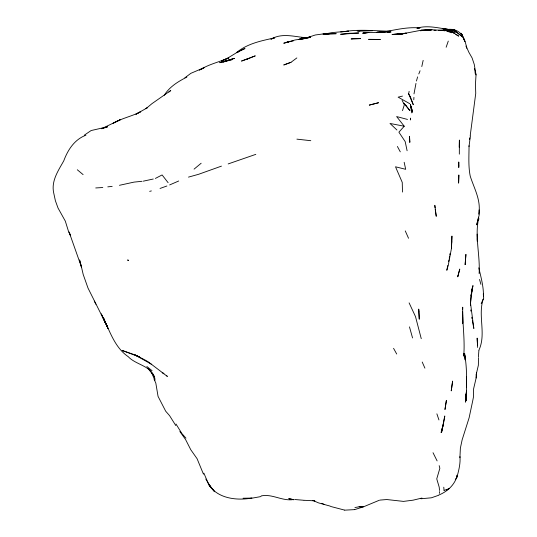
<?xml version="1.0" encoding="UTF-8"?>
<svg xmlns="http://www.w3.org/2000/svg" width="537" height="537" viewBox="0 0 537 537"><rect width="100%" height="100%" fill="white"/><g stroke="black" fill="none" stroke-linecap="round" stroke-linejoin="round"><path stroke-width="0.81" d="M462.679 316.998L462.679 323.059L462.632 312.172M470.472 305.412L470.949 295.847L472.949 285.704L470.949 295.847M479.118 273.555C480.219 255.686 474.977 237.864 478.266 220.096L478.89 219.13L478.568 217.163L476.722 224.815L479.252 214.686L479.152 209.947M462.672 323.717L462.626 312.031M459.33 154.146L459.39 140.05L459.209 147.219M451.469 248.349L451.946 236.179L451.469 248.349L448.308 265.023L446.811 270.292L447.811 265.486M439.4 493.355L439.474 491.577M456.913 475.198L456.812 477.574C458.685 470.781 460.592 463.686 459.961 456.578M462.632 309.124L462.719 307.218C462.344 323.522 465.102 339.78 463.72 356.098L463.706 353.494M459.914 457.719L460.377 448.12L462.142 439.816L469.096 417.867L472.681 400.998L473.433 397.152L473.54 389.117L476.144 377.967L476.554 372.416L476.144 377.967M478.722 214.209C481.36 200.549 474.205 188.648 470.237 176.163C468.204 166.161 469.036 155.898 469.043 145.769M416.866 28.213C427.808 24.809 439.232 28.347 450.181 29.642L442.844 28.776L454.617 30.132L447.308 29.428C460.209 28.025 464.633 36.952 466.734 48.142L466.103 46.061L468.835 52.237L472.104 57.983L474.258 64.413L476.024 74.925L475.453 84.255L475.742 93.411L470.197 135.727M413.779 99.781L413.933 97.351M475.084 73.254L475.205 71.616M478.42 356.87L478.89 350.392M414 93.874L415.967 83.41M469.002 146.514L470.372 136.109M451.375 244.765L451.785 241.657M483.172 299.223C477.742 315.937 486.381 333.947 478.964 350.064M449.247 258.27L449.516 256.666M449.784 255.055L450.06 253.451M469.58 139.372L469.828 137.915M423.156 60.372L421.8 66.568M408.644 93.834L410.449 96.982L413.268 104.688L408.644 93.834L409.134 91.344M448.643 261.479L448.979 259.874M476.071 375.048L478.36 365.274L478.494 357.689M471.835 289.866L472.526 286.939L470.479 302.942L473.842 328.496L472.338 320.3M416.43 81.02L417.632 76.892M446.146 47.243L448.281 41.101M402.495 110.649L404.341 104.775L402.112 100.332M418.8 73.958L420.062 70.783M457.175 475.695C454.664 485.045 447.22 491.697 438.461 495.195M481.206 303.647L483.703 298.075L483.28 293.853M407.489 119.442L396.621 116.556L404.24 126.229L398.89 132.176L405.18 141.587L407.106 150.749M164.241 95.317C169.457 86.779 178.17 81.523 186.863 77.08M237.562 52.613L238.69 51.398L245.006 48.498L236.548 52.572C247.47 43.484 261.351 40.799 274.79 37.838L270.903 39.188C282.912 32.153 295.988 37.415 308.634 37.879M455.302 479.293L456.497 478.205M194.079 169.135L201.16 163.235M168.887 92.042L170.773 90.505L151.911 103.688L145.896 108.722L147.151 107.863L136.109 114.133M184.869 77.818L190.857 73.321L204.302 67.588L201.509 69.192M290.96 62.326L283.865 64.937L290.96 62.326L296.84 57.929M84.322 135.163L91.115 130.545L107.642 126.779L102.312 128.672M412.027 111.931L412.544 111.582L410.342 104.373L411.691 110.421M199.328 70.253C208.302 64.333 219.083 62.138 228.849 57.862L221.432 61.023L227.775 58.056L238.69 51.398L236.548 52.572M85.913 135.196C74.421 139.553 67.837 149.89 63.742 160.885C58.285 170.625 51.129 180.935 53.666 192.736L55.385 200.71L58.03 208.027L65.326 221.143L68.488 231.34L70.589 235.743L69.092 232.018L81.503 267.164L83.208 274.514L88.008 288.08L107.105 326.207L101.251 313.89L104.178 320.086M446.395 490.214L448.502 489.053M135.995 114.22L140.741 111.689C131.887 116.361 121.879 118.207 113.206 123.195M155.381 178.432L162.1 174.934L168.121 182.701M113.179 123.228L120.254 119.751L101.48 128.759M354.917 507.546L359.092 506.8L363.63 506.767L379.142 500.316M169.638 184.936L178.7 180.996M248.45 58.593L255.27 55.861L241.482 61.077L248.45 58.593L246.013 59.547M255.807 154.354L228.178 163.926M354.749 509.6L363.63 506.767M160.033 188.453L166.879 186.003M438.138 495.456L431.359 497.806L420.974 498.759M324.878 34.006L331.873 32.616L348.513 31.146L340.633 31.992M444.025 490.415L449.657 488.489M324.489 34.12L326.402 33.482L324.12 34.026M221.466 166.121L198.562 174.31L188.48 177.116M299.122 39.443L310.467 37.013L300.613 38.852L303.043 38.557M299.049 39.436L310.467 37.013M289.094 41.812L283.744 43.222L294.954 39.993L306.701 38.181L302.875 38.899M149.675 191.353L151.374 190.924M402.495 96.096L398.145 97.157L409.751 103.688M421.961 498.054L413.047 500.182L403.495 501.397L386.815 499.538L379.753 500.108M260.935 496.571L252.544 498.074L243.046 498.242M143.339 181.15L153.267 179.029M300.613 38.852L309.762 37.127M299.821 39.476L301.351 39.188M119.442 185.305L134.082 182.103L142.083 181.291M289.859 41.611L291.504 41.309L286.953 42.034L293.195 40.987M404.824 33.589L406.388 33.301M420.471 30.817L422.035 30.549M387.358 32.515L391.077 31.925L381.122 32.522L369.818 32.401L362.616 33.213L368.845 32.522L363.361 32.965L364.845 33.019M343.969 31.623C359.293 29.085 374.933 30.911 390.352 31.24M326.691 34.099L329.872 33.643L322.979 34.026L336.209 33.703L322.489 34.019L315.279 34.986L305.62 38.187L310.198 37.207L299.545 39.12L304.304 38.597M251.887 498.041C236.595 500.887 216.814 498.511 208.282 483.83L214.572 491.691L208.282 483.83M107.789 186.863L112.173 186.359M397.883 34.193L392.017 34.469L406.194 33.166L401.522 33.992L419.632 30.535L431.949 29.77L446.227 30.589L452.335 31.958L458.645 36.12L455.873 34.375M403.26 33.757L399.394 34.099M417.685 28.206L420.028 27.964C407.919 26.79 396.091 29.696 384.291 31.844L386.559 31.636M388.828 31.421L390.339 31.287M357.817 30.904L360.186 30.703L357.904 30.878M261.197 495.913C272.286 493.597 282.234 501.343 293.35 499.564L288.745 498.645L293.914 499.799M397.474 34.113L402.837 33.683L393.554 34.415L394.849 34.375M357.139 30.891L372.631 30.663L358.971 30.884M423.646 30.354L431.949 29.77L421.035 30.2L430.312 30.173M95.734 187.95L102.795 187.527M308.473 37.637L301.418 38.04L304.627 37.966M344.794 510.15L354.615 509.626M441.179 30.347L444.676 30.206M438.299 30.334L448.952 30.005L456.819 32.139L454.389 31.75M294.746 499.517L303.781 500.269M359.092 506.8L362.569 506.774M433.923 30.307L436.057 30.341M304.123 500.289L314.857 500.853L312.735 500.403L318.649 502.921L330.295 506.149M425.834 29.998L430.755 30.193M296.901 139.143L310.789 140.694M443.408 30.602L445.032 30.844M446.656 31.092L452.335 31.958L448.106 30.012L454.228 32.851L448.952 30.005L454.49 33.495M404.24 126.229L389.99 123.45L396.924 130.001M330.745 506.485L344.667 510.123M447.704 31.381L451.328 32.77M321.885 503.317L324.643 504.646M143.648 359.26L134.948 354.903L122.154 350.46L139.734 357.045L134.948 354.903L151.703 364.401M144.346 359.622L147.158 361.173M155.059 379.464C152.488 365.616 136.378 365.402 128.215 356.669C115.059 347.728 110.119 332.101 103.607 318.421L108.018 328.49L103.607 318.421M147.863 361.562L163.892 373.765L162.201 372.497M163.067 373.141L167.383 376.471L166.403 375.303M456.222 31.925L453.651 29.931L462.652 36.905L461.974 34.442L460.994 33.247L462.424 36.248M457.511 32.918L462.652 36.905M146.829 366.489L152.065 370.705M77.301 169.766L83.107 174.619M185.943 438.145L181.868 433.534L175.988 424.002M147.87 368.248L154.381 376.618M179.848 431.479L185.607 439.581L190.756 449.697L197.086 458.712L203.469 474.184M151.803 372.993L154.904 380.498M205.819 479.078L211.115 487.724L208.208 483.293L203.879 473.151M175.787 425.552L169.585 415.658L165.691 411.201L158.053 396.373L155.817 383.103L154.092 379.203M437.105 460.907L433.023 452.718M393.561 348.332L396.702 354.011M397.393 146.467L400.293 151.837M94.29 301.123L95.908 304.251M409.1 302.868L415.504 316.615L421.256 338.679M463.136 37.751L464.928 41.497L461.974 34.442M405.26 230.897L408.543 238.274M102.366 316.226L105.124 322.442L103.574 318.152M422.21 362.025L424.908 368.147M436.883 413.832L438.944 419.954M409.463 326.872L412.557 337.948M479.541 279.448L480.904 284.355M80.422 263.17L81.51 267.191L79.583 259.948L80.208 262.365M439.172 465.646L439.863 468.284L436.749 478.89L439.212 487.18L439.521 490.476M474.419 68.548L476.024 74.925M404.166 162.275L405.683 169.303L395.507 166.792L402.247 182.392L402.488 192.065M478.796 267.842L478.809 267.882C480.984 277.361 483.777 286.845 483.407 296.686M410.449 96.982L410.718 98.224M471.728 317.239L472.036 318.736M470.707 309.95L470.855 311.064M462.666 316.508L462.626 314.608M435.057 207.705L434.829 205.309L436.252 216.324L435.218 209.302M443.784 487.207L444.018 490.227M465.928 394.057L466.183 400.85C466.418 386.096 467.472 370.355 464.787 355.152L465.149 359.871L464.673 353.655L464.68 355.179M477.507 344.989L477.151 338.109L477.588 347.446M477.151 234.112L477.319 241.415L477.265 238.623M466.539 380.834L466.586 387.009L466.525 376.605M458.779 165.705L458.779 167.383L458.779 162.12L458.779 165.705M458.853 175.102L458.618 182.989L458.853 175.102M409.805 141.708L409.785 142.446L409.523 136.297L409.805 141.708M409.275 126.759L409.275 126.759M465.915 254.478L465.136 264.634L465.915 254.478M466.492 391.03L465.404 402.012L466.492 391.03M410.449 119.18L410.362 119.973L410.617 118.12L410.449 119.18M451.745 387.204L451.234 390.876L452.617 381.082L451.745 387.204M443.461 423.592L441.125 432.52L443.179 424.888L441.609 432.178L444.784 415.974L443.461 423.592M446.267 401.166L444.965 409.543L446.422 400.34L446.267 401.166M458.007 275.783L457.759 276.83L459.766 269.05L458.007 275.783M412.544 111.582L411.812 112.918L410.315 104.675L412.544 111.582M234.407 58.365L219.781 62.695L234.407 58.365M229.91 59.929L222.915 62.084L232.615 59.526L229.91 59.929M378.437 102.762L369.335 105.091L378.437 102.762M387.748 31.374L377.014 32.233L387.748 31.374M352.869 38.731L351.097 38.973L360.609 38.604L352.869 38.731M349.835 33.281L340.599 34.301L358.823 32.985L349.835 33.281M305.036 38.342L304.325 38.375L305.036 38.342M369.771 39.362L368.59 39.369L380.364 39.436L369.771 39.362M128.021 260.156L127.658 260.002L128.437 260.425L128.021 260.156M406.274 105.923L403.757 103.171L409.939 110.649L406.274 105.923M418.894 311.151L418.726 309.077L419.263 319.206L418.894 311.151"/></g></svg>
